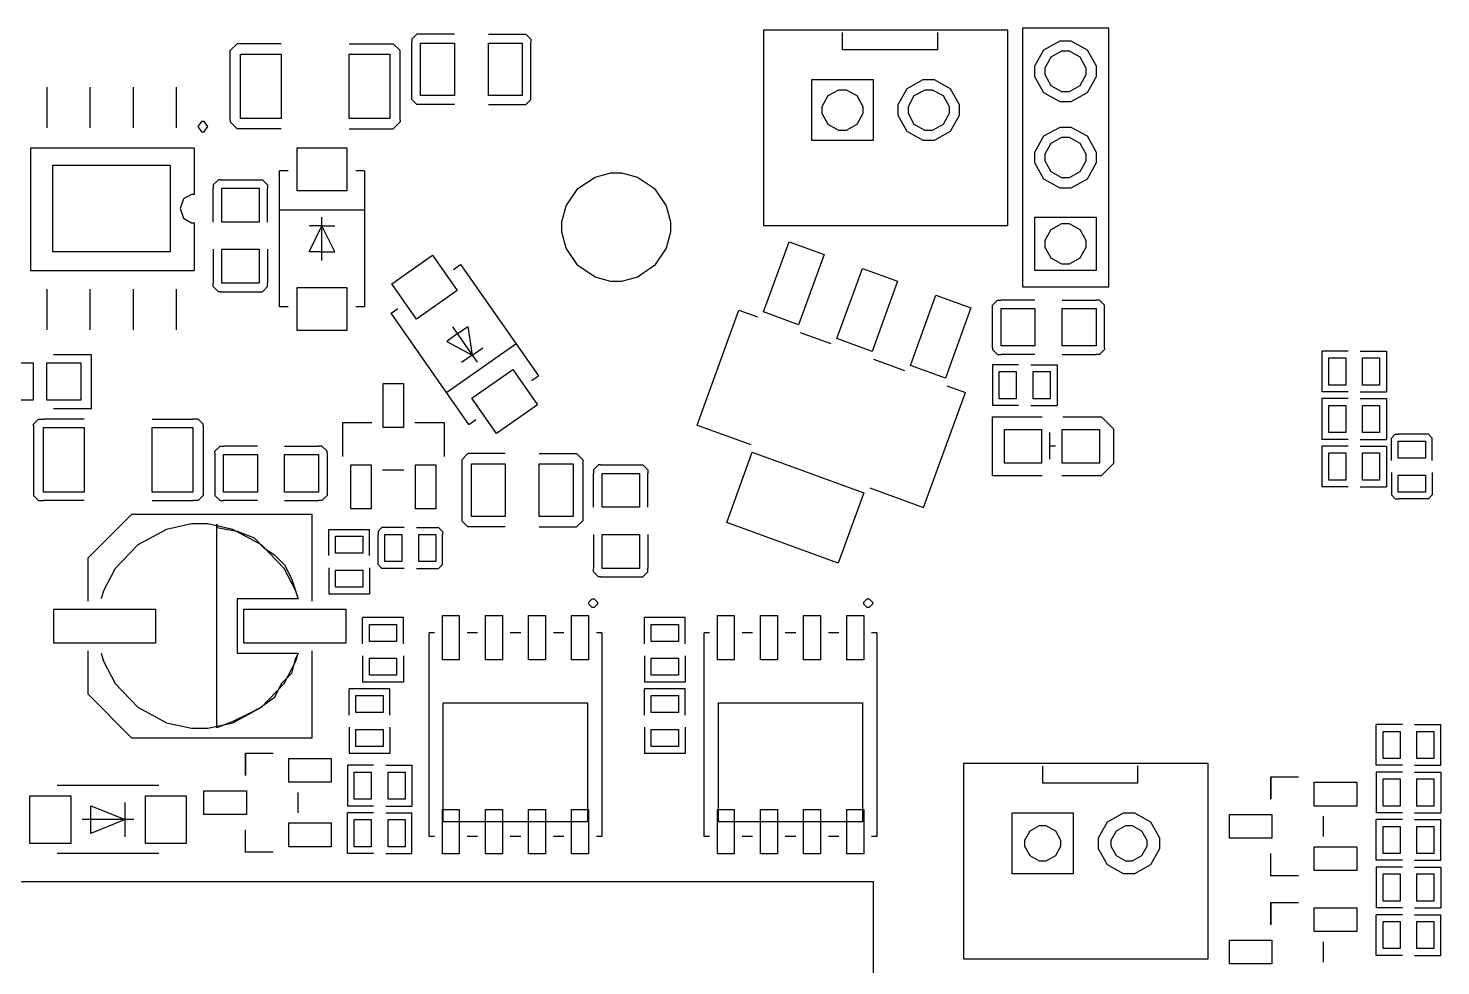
# Model space of a CAD drawing. Extents: x 0 to 132, y 0 to 98.
# Drawn here: x 27.3 to 68.9, y 21.62 to 49.24 of the extents above; entities that cross this region are included whole.
import ezdxf

# ---------------------------------------------------------------- set-up
doc = ezdxf.new("R2010")
doc.units = 0
doc.layers.get('0').update_dxf_attribs({"linetype": 'CONTINUOUS'})

msp = doc.modelspace()

# ---------------------------------------------------------------- linework, layer by layer
at = {"color": 0}
for p, q in [((56.1467, 49.1779), (48.9465, 49.1779)), ((48.9465, 49.1779), (48.9465, 43.4287)), ((51.277, 48.6061), (51.277, 49.1148)), ((54.0703, 49.1148), (54.0703, 48.6061)), ((56.1467, 43.4287), (56.1467, 49.1779)), ((59.1164, 49.2386), (56.5767, 49.2386)), ((56.5767, 49.2386), (56.5767, 43.524)), ((59.1164, 41.6183), (59.1164, 49.2386)), ((33.2466, 48.5786), (33.4464, 48.7786)), ((34.7459, 48.7786), (33.4464, 48.7786)), ((36.7467, 48.7786), (38.0464, 48.7786)), ((38.2461, 48.5786), (38.0464, 48.7786)), ((38.7449, 49.0679), (38.596, 48.919)), ((38.596, 48.919), (38.596, 48.8678)), ((38.596, 48.8678), (38.596, 48.828)), ((38.596, 47.2281), (38.596, 48.828)), ((38.796, 49.0679), (38.7449, 49.0679)), ((39.8459, 49.0679), (38.796, 49.0679)), ((38.8468, 48.8033), (39.8459, 48.8033)), ((38.8468, 47.2528), (38.8468, 48.8033)), ((39.8459, 48.8033), (39.8459, 47.2528)), ((40.8464, 49.0679), (41.8966, 49.0679)), ((40.8464, 48.8033), (41.8469, 48.8033)), ((40.8464, 47.2528), (40.8464, 48.8033)), ((41.8469, 48.8033), (41.8469, 47.2528)), ((41.8966, 49.0679), (41.946, 49.0679)), ((41.946, 49.0679), (42.0963, 48.919)), ((42.0963, 48.919), (42.0963, 48.8678)), ((42.0963, 48.8678), (42.0963, 48.828)), ((42.0963, 47.2281), (42.0963, 48.828)), ((57.2093, 48.6047), (57.6862, 48.8678)), ((57.6862, 48.8678), (57.846, 48.8678)), ((57.846, 48.8678), (58.0044, 48.8678)), ((58.0044, 48.8678), (58.481, 48.6047)), ((33.2466, 48.5292), (33.2466, 48.5786)), ((33.2466, 46.5282), (33.2466, 48.5292)), ((33.547, 48.478), (34.7459, 48.478)), ((33.547, 46.579), (33.547, 48.478)), ((34.7459, 48.478), (34.7459, 46.579)), ((36.7467, 48.478), (37.9469, 48.478)), ((36.7467, 46.579), (36.7467, 48.478)), ((37.9469, 48.478), (37.9469, 46.579)), ((38.2461, 48.5292), (38.2461, 48.5786)), ((38.2461, 46.5282), (38.2461, 48.5292)), ((54.0703, 48.6061), (51.277, 48.6061)), ((56.9461, 48.1281), (57.2093, 48.6047)), ((58.481, 48.6047), (58.7456, 48.1281)), ((56.9461, 47.9683), (56.9461, 48.1281)), ((56.9461, 47.8095), (56.9461, 47.9683)), ((58.7456, 48.1281), (58.7456, 47.9683)), ((58.7456, 47.9683), (58.7456, 47.8095)), ((27.8419, 47.4998), (27.8419, 46.3007)), ((29.111, 47.4998), (29.111, 46.3007)), ((30.3816, 47.4998), (30.3816, 46.3007)), ((31.6522, 47.4998), (31.6522, 46.3007)), ((50.377, 47.7284), (52.1765, 47.7284)), ((50.377, 45.9285), (50.377, 47.7284)), ((52.1765, 47.7284), (52.1765, 45.9285)), ((52.9167, 46.9882), (53.1798, 47.4652)), ((53.1798, 47.4652), (53.6568, 47.7284)), ((53.6568, 47.7284), (53.8166, 47.7284)), ((53.8166, 47.7284), (53.975, 47.7284)), ((53.975, 47.7284), (54.452, 47.4652)), ((54.452, 47.4652), (54.7165, 46.9882)), ((57.2093, 47.3329), (56.9461, 47.8095)), ((58.7456, 47.8095), (58.481, 47.3329)), ((38.596, 47.1883), (38.596, 47.2281)), ((38.596, 47.1385), (38.596, 47.1883)), ((38.7449, 46.9882), (38.596, 47.1385)), ((39.8459, 47.2528), (38.8468, 47.2528)), ((41.8469, 47.2528), (40.8464, 47.2528)), ((41.946, 46.9882), (42.0963, 47.1385)), ((42.0963, 47.2087), (42.0963, 47.2281)), ((42.0963, 47.1883), (42.0963, 47.2281)), ((42.0963, 47.1385), (42.0963, 47.1883)), ((57.6862, 47.0683), (57.2093, 47.3329)), ((57.846, 47.0683), (57.6862, 47.0683)), ((58.0044, 47.0683), (57.846, 47.0683)), ((58.481, 47.3329), (58.0044, 47.0683)), ((38.796, 46.9882), (38.7449, 46.9882)), ((39.8459, 46.9882), (38.796, 46.9882)), ((40.8464, 46.9882), (41.8966, 46.9882)), ((41.8966, 46.9882), (41.946, 46.9882)), ((52.9167, 46.8284), (52.9167, 46.9882)), ((52.9167, 46.67), (52.9167, 46.8284)), ((53.1798, 46.1931), (52.9167, 46.67)), ((54.7165, 46.67), (54.452, 46.1931)), ((54.7165, 46.9882), (54.7165, 46.8284)), ((54.7165, 46.8284), (54.7165, 46.67)), ((32.399, 46.4894), (32.2874, 46.3405)), ((32.2874, 46.3405), (32.399, 46.1892)), ((32.4376, 46.4894), (32.399, 46.4894)), ((32.399, 46.1892), (32.4363, 46.1892)), ((32.4749, 46.4894), (32.4376, 46.4894)), ((32.439, 46.1892), (32.4749, 46.1892)), ((32.5865, 46.3405), (32.4749, 46.4894)), ((32.4749, 46.1892), (32.5865, 46.3405)), ((33.2466, 46.5282), (33.2466, 46.4785)), ((33.2466, 46.4785), (33.4464, 46.2788)), ((34.7459, 46.2788), (33.4464, 46.2788)), ((34.7459, 46.579), (33.547, 46.579)), ((37.9469, 46.579), (36.7467, 46.579)), ((36.7467, 46.2788), (38.0464, 46.2788)), ((38.2461, 46.4785), (38.0464, 46.2788)), ((38.2461, 46.5282), (38.2461, 46.4785)), ((53.6568, 45.9285), (53.1798, 46.1931)), ((54.452, 46.1931), (53.975, 45.9285)), ((57.2093, 46.065), (57.6862, 46.3282)), ((57.6862, 46.3282), (57.846, 46.3282)), ((57.846, 46.3282), (58.0044, 46.3282)), ((58.0044, 46.3282), (58.481, 46.065)), ((52.1765, 45.9285), (50.377, 45.9285)), ((53.8166, 45.9285), (53.6568, 45.9285)), ((53.975, 45.9285), (53.8166, 45.9285)), ((56.9461, 45.5884), (57.2093, 46.065)), ((58.481, 46.065), (58.7456, 45.5884)), ((32.1855, 45.7069), (27.3596, 45.7069)), ((27.3596, 45.7069), (27.3596, 42.0991)), ((32.1855, 45.7069), (32.1855, 44.3452)), ((35.2116, 45.7207), (36.6818, 45.7207)), ((35.2116, 44.4514), (35.2116, 45.7207)), ((36.6818, 45.7207), (36.6818, 44.4514)), ((56.9461, 45.4283), (56.9461, 45.5884)), ((56.9461, 45.2699), (56.9461, 45.4283)), ((58.7456, 45.5884), (58.7456, 45.4283)), ((58.7456, 45.4283), (58.7456, 45.2699)), ((28.021, 45.2078), (31.4716, 45.2078)), ((28.021, 42.6491), (28.021, 45.2078)), ((31.4716, 45.2078), (31.4716, 42.6491)), ((34.947, 45.0356), (34.6963, 45.0356)), ((34.6963, 41.0365), (34.6963, 45.0356)), ((37.1962, 45.0356), (36.9464, 45.0356)), ((37.1962, 45.0356), (37.1962, 41.0365)), ((43.9896, 44.8564), (44.4571, 44.982)), ((44.4571, 44.982), (44.6126, 44.982)), ((44.6126, 44.982), (44.7682, 44.982)), ((44.7682, 44.982), (45.2356, 44.8564)), ((57.2093, 44.7933), (56.9461, 45.2699)), ((58.7456, 45.2699), (58.481, 44.7933)), ((32.8952, 44.7781), (32.7463, 44.6292)), ((32.7463, 44.6292), (32.7463, 44.5781)), ((32.7463, 44.5781), (32.7463, 44.5287)), ((32.7463, 43.5282), (32.7463, 44.5287)), ((32.9461, 44.7781), (32.8952, 44.7781)), ((32.9461, 44.7781), (34.1464, 44.7781)), ((32.9971, 44.5287), (34.0968, 44.5287)), ((32.9971, 43.5282), (32.9971, 44.5287)), ((34.0968, 44.5287), (34.0968, 43.5282)), ((34.1464, 44.7781), (34.196, 44.7781)), ((34.196, 44.7781), (34.3462, 44.6292)), ((34.3462, 44.6292), (34.3462, 44.5781)), ((34.3462, 44.5781), (34.3462, 44.5287)), ((34.3462, 43.5282), (34.3462, 44.5287)), ((43.138, 44.0048), (43.4813, 44.5135)), ((43.4813, 44.5135), (43.9896, 44.8564)), ((45.2356, 44.8564), (45.744, 44.5135)), ((45.744, 44.5135), (46.0858, 44.0048)), ((57.6862, 44.5287), (57.2093, 44.7933)), ((57.846, 44.5287), (57.6862, 44.5287)), ((58.0044, 44.5287), (57.846, 44.5287)), ((58.481, 44.7933), (58.0044, 44.5287)), ((31.8713, 44.2158), (31.7665, 43.9279)), ((32.1069, 44.3452), (31.8713, 44.2158)), ((32.1855, 44.3452), (32.1069, 44.3452)), ((36.6818, 44.4514), (35.2116, 44.4514)), ((31.7665, 43.9279), (31.8713, 43.6397)), ((34.7018, 43.8919), (37.1905, 43.8919)), ((43.0128, 43.5377), (43.138, 44.0048)), ((46.0858, 44.0048), (46.2125, 43.5377)), ((31.8713, 43.6397), (32.1069, 43.5088)), ((32.1069, 43.5088), (32.1855, 43.5088)), ((32.1855, 43.5088), (32.1855, 42.0991)), ((34.0968, 43.5282), (32.9971, 43.5282)), ((35.5656, 42.6558), (35.9463, 43.4164)), ((35.9463, 43.4164), (35.5656, 43.4164)), ((35.9463, 42.4007), (35.9463, 43.6714)), ((36.328, 42.6558), (35.9463, 43.4164)), ((35.9463, 43.4164), (36.328, 43.4164)), ((43.0128, 43.3821), (43.0128, 43.5377)), ((43.0128, 43.2276), (43.0128, 43.3821)), ((46.2125, 43.5377), (46.2125, 43.3821)), ((46.2125, 43.3821), (46.2125, 43.2276)), ((48.9465, 43.4287), (56.1467, 43.4287)), ((56.5767, 43.524), (56.5767, 41.6183)), ((56.9461, 43.6757), (58.7456, 43.6757)), ((56.9461, 42.1005), (56.9461, 43.6757)), ((58.7456, 43.6757), (58.7456, 42.1005)), ((43.138, 42.7605), (43.0128, 43.2276)), ((46.2125, 43.2276), (46.0858, 42.7605)), ((48.9521, 40.8809), (49.7046, 42.9493)), ((49.7046, 42.9493), (50.7379, 42.5732)), ((31.4716, 42.6491), (28.021, 42.6491)), ((32.7463, 42.7288), (32.7463, 41.7283)), ((32.9971, 42.7288), (34.0968, 42.7288)), ((32.9971, 41.7283), (32.9971, 42.7288)), ((34.0968, 42.7288), (34.0968, 41.7283)), ((34.3462, 42.7288), (34.3462, 41.7283)), ((35.9463, 42.6558), (35.5656, 42.6558)), ((35.9463, 42.6558), (36.328, 42.6558)), ((37.9995, 41.7117), (39.2038, 42.5552)), ((39.2038, 42.5552), (39.9327, 41.5149)), ((43.4813, 42.2522), (43.138, 42.7605)), ((46.0858, 42.7605), (45.744, 42.2522)), ((50.7379, 42.5732), (49.9854, 40.5045)), ((27.3596, 42.0991), (32.1855, 42.0991)), ((39.824, 42.1337), (40.0279, 42.2769)), ((40.0279, 42.2769), (42.321, 39.0013)), ((43.9896, 41.9089), (43.4813, 42.2522)), ((45.744, 42.2522), (45.2356, 41.9089)), ((51.1129, 40.0953), (51.8654, 42.1626)), ((51.8654, 42.1626), (52.8987, 41.7862)), ((58.7456, 42.1005), (56.9461, 42.1005)), ((32.7463, 41.6789), (32.7463, 41.7283)), ((32.7463, 41.6292), (32.7463, 41.6789)), ((32.8952, 41.4789), (32.7463, 41.6292)), ((34.0968, 41.7283), (32.9971, 41.7283)), ((34.196, 41.4789), (34.3462, 41.6292)), ((34.3462, 41.6789), (34.3462, 41.7283)), ((34.3462, 41.6292), (34.3462, 41.6789)), ((35.2116, 41.6059), (36.6818, 41.6059)), ((35.2116, 40.3366), (35.2116, 41.6059)), ((36.6818, 41.6059), (36.6818, 40.3366)), ((38.7283, 40.6714), (37.9995, 41.7117)), ((44.4571, 41.7823), (43.9896, 41.9089)), ((44.6126, 41.7823), (44.4571, 41.7823)), ((44.7682, 41.7823), (44.6126, 41.7823)), ((45.2356, 41.9089), (44.7682, 41.7823)), ((52.8987, 41.7862), (52.1462, 39.7192)), ((56.5767, 41.6183), (59.1164, 41.6183)), ((27.8419, 41.5562), (27.8419, 40.356)), ((29.111, 41.5562), (29.111, 40.356)), ((30.3816, 41.5562), (30.3816, 40.356)), ((31.6522, 41.5562), (31.6522, 40.356)), ((32.9461, 41.4789), (32.8952, 41.4789)), ((32.9461, 41.4789), (34.1464, 41.4789)), ((34.1464, 41.4789), (34.196, 41.4789)), ((39.9327, 41.5149), (38.7283, 40.6714)), ((53.2751, 39.3086), (54.0272, 41.3755)), ((54.0272, 41.3755), (55.0609, 40.9995)), ((55.6962, 41.0792), (55.8451, 41.2281)), ((55.8451, 41.2281), (55.8959, 41.2281)), ((55.8959, 41.2281), (55.947, 41.2281)), ((56.9461, 41.2281), (55.947, 41.2281)), ((57.7465, 41.2281), (58.7456, 41.2281)), ((58.7968, 41.2281), (58.7456, 41.2281)), ((58.8465, 41.2281), (58.7968, 41.2281)), ((58.9964, 41.0792), (58.8465, 41.2281)), ((34.947, 41.0365), (34.6963, 41.0365)), ((37.1962, 41.0365), (36.9464, 41.0365)), ((37.9801, 40.8421), (38.1854, 40.9857)), ((40.2731, 37.568), (37.9801, 40.8421)), ((46.9953, 37.5514), (48.2258, 40.9346)), ((48.2258, 40.9346), (48.7758, 40.7349)), ((49.9854, 40.5045), (48.9521, 40.8809)), ((55.0609, 40.9995), (54.3084, 38.9322)), ((55.6962, 41.0284), (55.6962, 41.0792)), ((55.6962, 39.8279), (55.6962, 41.0284)), ((55.9456, 40.9787), (56.9461, 40.9787)), ((55.9456, 39.8791), (55.9456, 40.9787)), ((56.9461, 40.9787), (56.9461, 39.8791)), ((57.7465, 40.9787), (58.7456, 40.9787)), ((57.7465, 39.8791), (57.7465, 40.9787)), ((58.7456, 40.9787), (58.7456, 39.8791)), ((58.9964, 41.0284), (58.9964, 41.0792)), ((58.9964, 39.8279), (58.9964, 41.0284)), ((39.7866, 40.4428), (40.5158, 39.4021)), ((39.9327, 40.2347), (40.2442, 40.4523)), ((40.2442, 40.4523), (40.3698, 39.6102)), ((36.6818, 40.3366), (35.2116, 40.3366)), ((39.9327, 40.2347), (39.6201, 40.0156)), ((39.6201, 40.0156), (40.3698, 39.6102)), ((50.0257, 40.2788), (50.9365, 39.9478)), ((52.1462, 39.7192), (51.1129, 40.0953)), ((28.0445, 39.6296), (29.1455, 39.6296)), ((29.1455, 39.6296), (29.1455, 38.0298)), ((41.6609, 39.9355), (39.6226, 38.5078)), ((40.3698, 39.6102), (40.0569, 39.3912)), ((40.3698, 39.6102), (40.6809, 39.8279)), ((55.6962, 39.8279), (55.6962, 39.7785)), ((55.6962, 39.7785), (55.8451, 39.6282)), ((55.8451, 39.6282), (55.8959, 39.6282)), ((55.8959, 39.6282), (55.947, 39.6282)), ((56.9461, 39.8791), (55.9456, 39.8791)), ((56.9461, 39.6282), (55.947, 39.6282)), ((58.7456, 39.8791), (57.7465, 39.8791)), ((57.7465, 39.6282), (58.7456, 39.6282)), ((58.7968, 39.6282), (58.7456, 39.6282)), ((58.8465, 39.6282), (58.7968, 39.6282)), ((58.9964, 39.7785), (58.8465, 39.6282)), ((58.9964, 39.8279), (58.9964, 39.7785)), ((65.3962, 39.7288), (65.3962, 38.5286)), ((66.1666, 39.7288), (65.3962, 39.7288)), ((65.5959, 39.5291), (66.0961, 39.5291)), ((65.5959, 38.7269), (65.5959, 39.5291)), ((66.0961, 39.5291), (66.0961, 38.7269)), ((66.5261, 39.7288), (67.2966, 39.7288)), ((66.5963, 39.5291), (67.0952, 39.5291)), ((66.5963, 38.7269), (66.5963, 39.5291)), ((67.0952, 39.5291), (67.0952, 38.7269)), ((67.2966, 39.7288), (67.2966, 38.5286)), ((26.4445, 39.3788), (27.445, 39.3788)), ((27.445, 39.3788), (27.445, 38.2792)), ((27.8446, 39.3788), (28.8451, 39.3788)), ((27.8446, 38.2792), (27.8446, 39.3788)), ((28.8451, 39.3788), (28.8451, 38.2792)), ((40.3599, 38.3413), (41.5643, 39.1844)), ((41.5643, 39.1844), (42.2935, 38.1455)), ((52.1878, 39.4917), (53.0987, 39.1612)), ((54.3084, 38.9322), (53.2751, 39.3086)), ((55.6962, 39.3277), (55.6962, 38.1275)), ((56.4653, 39.3277), (55.6962, 39.3277)), ((55.8959, 39.128), (56.3961, 39.128)), ((55.8959, 38.3275), (55.8959, 39.128)), ((56.3961, 39.128), (56.3961, 38.3275)), ((56.8262, 39.3277), (57.5952, 39.3277)), ((56.8964, 39.128), (57.3952, 39.128)), ((56.8964, 38.3275), (56.8964, 39.128)), ((57.3952, 39.128), (57.3952, 38.3275)), ((57.5952, 39.3277), (57.5952, 38.1275)), ((37.7458, 38.778), (38.3466, 38.778)), ((37.7458, 37.4784), (37.7458, 38.778)), ((38.3466, 38.778), (38.3466, 37.4784)), ((42.1171, 38.8578), (42.321, 39.0013)), ((54.3486, 38.7064), (54.8982, 38.505)), ((66.0961, 38.7269), (65.5959, 38.7269)), ((67.0952, 38.7269), (66.5963, 38.7269)), ((27.445, 38.2792), (26.4445, 38.2792)), ((28.8451, 38.2792), (27.8446, 38.2792)), ((41.0891, 37.3006), (40.3599, 38.3413)), ((53.6663, 35.1234), (54.8982, 38.505)), ((56.3961, 38.3275), (55.8959, 38.3275)), ((57.3952, 38.3275), (56.8964, 38.3275)), ((66.1666, 38.5286), (65.3962, 38.5286)), ((65.3962, 38.3286), (65.3962, 37.1285)), ((66.1666, 38.3286), (65.3962, 38.3286)), ((66.5261, 38.5286), (67.2966, 38.5286)), ((66.5261, 38.3286), (67.2966, 38.3286)), ((67.2966, 38.3286), (67.2966, 37.1285)), ((29.1455, 38.0298), (28.0445, 38.0298)), ((42.2935, 38.1455), (41.0891, 37.3006)), ((56.4653, 38.1275), (55.6962, 38.1275)), ((56.8262, 38.1275), (57.5952, 38.1275)), ((65.5959, 38.1289), (66.0961, 38.1289)), ((65.5959, 37.3295), (65.5959, 38.1289)), ((66.0961, 38.1289), (66.0961, 37.3295)), ((66.5963, 38.1289), (67.0952, 38.1289)), ((66.5963, 37.3295), (66.5963, 38.1289)), ((67.0952, 38.1289), (67.0952, 37.3295)), ((27.4464, 37.5789), (27.5952, 37.7278)), ((27.4464, 37.5281), (27.4464, 37.5789)), ((27.4464, 37.5281), (27.4464, 35.5286)), ((27.5952, 37.7278), (27.6462, 37.7278)), ((27.6462, 37.7278), (27.7468, 37.7278)), ((28.9471, 37.7278), (27.7468, 37.7278)), ((27.7468, 37.4784), (28.9471, 37.4784)), ((27.7468, 35.5783), (27.7468, 37.4784)), ((28.9471, 37.4784), (28.9471, 35.5783)), ((30.9466, 37.7278), (32.1469, 37.7278)), ((30.9466, 37.4784), (32.1469, 37.4784)), ((30.9466, 35.5783), (30.9466, 37.4784)), ((32.2461, 37.7278), (32.1469, 37.7278)), ((32.1469, 37.4784), (32.1469, 35.5783)), ((32.2957, 37.7278), (32.2461, 37.7278)), ((32.4459, 37.5789), (32.2957, 37.7278)), ((32.4459, 37.5281), (32.4459, 37.5789)), ((32.4459, 37.5281), (32.4459, 35.5286)), ((36.5471, 37.6287), (37.411, 37.6287)), ((36.5471, 37.6287), (36.5471, 36.6282)), ((38.3466, 37.4784), (37.7458, 37.4784)), ((38.6828, 37.6287), (39.5471, 37.6287)), ((39.5471, 37.6287), (39.5471, 36.6282)), ((40.2731, 37.568), (40.4784, 37.7112)), ((46.9953, 37.5514), (48.5771, 36.9757)), ((55.681, 37.7927), (57.1542, 37.7927)), ((55.681, 37.7927), (55.681, 36.0645)), ((57.7631, 37.7927), (58.9068, 37.7927)), ((58.9068, 37.7927), (59.2624, 37.4371)), ((56.049, 37.4234), (57.1419, 37.4234)), ((56.049, 36.4324), (56.049, 37.4234)), ((57.1419, 37.4234), (57.1419, 36.4324)), ((57.3705, 37.3352), (57.3705, 36.5471)), ((57.7508, 37.4234), (58.8437, 37.4234)), ((57.7508, 36.4324), (57.7508, 37.4234)), ((58.8437, 37.4234), (58.8437, 36.4324)), ((59.2624, 37.4371), (59.2624, 36.4201)), ((66.1666, 37.1285), (65.3962, 37.1285)), ((66.0961, 37.3295), (65.5959, 37.3295)), ((66.5261, 37.1285), (67.2966, 37.1285)), ((67.0952, 37.3295), (66.5963, 37.3295)), ((67.4469, 37.1669), (67.5584, 37.2787)), ((67.4469, 37.1285), (67.4469, 37.1669)), ((67.4469, 36.5083), (67.4469, 37.1285)), ((67.5584, 37.2787), (67.5968, 37.2787)), ((67.5968, 37.2787), (67.6465, 37.2787)), ((68.4459, 37.2787), (67.6465, 37.2787)), ((67.6465, 37.0787), (68.4459, 37.0787)), ((67.6465, 36.5788), (67.6465, 37.0787)), ((68.4967, 37.2787), (68.4459, 37.2787)), ((68.4459, 37.0787), (68.4459, 36.5788)), ((68.5341, 37.2787), (68.4967, 37.2787)), ((68.647, 37.1669), (68.5341, 37.2787)), ((68.647, 37.1285), (68.647, 37.1669)), ((68.647, 36.5083), (68.647, 37.1285)), ((32.7959, 36.7799), (32.9461, 36.9288)), ((32.7959, 36.7288), (32.7959, 36.7799)), ((32.7959, 36.7288), (32.7959, 35.5286)), ((32.9461, 36.9288), (32.9971, 36.9288)), ((32.9971, 36.9288), (33.0467, 36.9288)), ((34.0458, 36.9288), (33.0467, 36.9288)), ((33.0467, 36.678), (34.0458, 36.678)), ((33.0467, 35.5783), (33.0467, 36.678)), ((34.0458, 36.678), (34.0458, 35.5783)), ((34.8464, 36.9288), (35.8468, 36.9288)), ((34.8464, 36.678), (35.8468, 36.678)), ((34.8464, 35.5783), (34.8464, 36.678)), ((35.8965, 36.9288), (35.8468, 36.9288)), ((35.8468, 36.678), (35.8468, 35.5783)), ((35.9463, 36.9288), (35.8965, 36.9288)), ((36.0962, 36.7799), (35.9463, 36.9288)), ((36.0962, 36.7288), (36.0962, 36.7799)), ((36.0962, 36.7288), (36.0962, 35.5286)), ((40.247, 36.7083), (40.0664, 36.5291)), ((40.2967, 36.7083), (40.247, 36.7083)), ((41.3466, 36.7083), (40.2967, 36.7083)), ((42.3471, 36.7083), (43.3959, 36.7083)), ((43.3959, 36.7083), (43.4467, 36.7083)), ((43.4467, 36.7083), (43.6259, 36.5291)), ((47.8663, 34.6811), (48.6184, 36.7482)), ((48.6184, 36.7482), (51.9067, 35.5519)), ((57.3705, 36.9369), (57.5455, 36.9369)), ((65.3962, 36.9302), (65.3962, 35.7297)), ((66.1666, 36.9302), (65.3962, 36.9302)), ((65.5959, 36.7302), (66.0961, 36.7302)), ((65.5959, 35.9297), (65.5959, 36.7302)), ((66.0961, 36.7302), (66.0961, 35.9297)), ((66.5261, 36.9302), (67.2966, 36.9302)), ((66.5963, 36.7302), (67.0952, 36.7302)), ((66.5963, 35.9297), (66.5963, 36.7302)), ((67.0952, 36.7302), (67.0952, 35.9297)), ((67.2966, 36.9302), (67.2966, 35.7297)), ((36.7965, 36.3788), (37.3959, 36.3788)), ((36.7965, 35.078), (36.7965, 36.3788)), ((37.3959, 36.3788), (37.3959, 35.078)), ((37.7321, 36.2285), (38.3603, 36.2285)), ((38.6965, 36.3788), (39.2963, 36.3788)), ((38.6965, 35.078), (38.6965, 36.3788)), ((39.2963, 36.3788), (39.2963, 35.078)), ((40.0664, 36.5291), (40.0664, 34.7279)), ((40.3461, 36.4035), (41.3466, 36.4035)), ((40.3461, 34.8534), (40.3461, 36.4035)), ((41.3466, 36.4035), (41.3466, 34.8534)), ((42.3471, 36.4035), (43.3462, 36.4035)), ((42.3471, 34.8534), (42.3471, 36.4035)), ((43.3462, 36.4035), (43.3462, 34.8534)), ((43.6259, 36.5291), (43.6259, 34.7279)), ((44.0958, 36.3788), (43.9469, 36.2299)), ((43.9469, 36.2299), (43.9469, 36.1791)), ((44.147, 36.3788), (44.0958, 36.3788)), ((44.147, 36.3788), (45.3457, 36.3788)), ((45.3457, 36.3788), (45.3954, 36.3788)), ((45.3954, 36.3788), (45.5468, 36.2299)), ((45.5468, 36.2299), (45.5468, 36.1791)), ((57.1419, 36.4324), (56.049, 36.4324)), ((58.8437, 36.4324), (57.7508, 36.4324)), ((59.2624, 36.4201), (58.9068, 36.0645)), ((68.4459, 36.5788), (67.6465, 36.5788)), ((43.9469, 36.1791), (43.9469, 36.128)), ((43.9469, 35.1289), (43.9469, 36.128)), ((44.1964, 36.128), (45.296, 36.128)), ((44.1964, 35.1289), (44.1964, 36.128)), ((45.296, 36.128), (45.296, 35.1289)), ((45.5468, 36.1791), (45.5468, 36.128)), ((45.5468, 35.1289), (45.5468, 36.128)), ((55.681, 36.0645), (57.1542, 36.0645)), ((57.7384, 36.0645), (58.9068, 36.0645)), ((66.0961, 35.9297), (65.5959, 35.9297)), ((67.0952, 35.9297), (66.5963, 35.9297)), ((67.4469, 36.1488), (67.4469, 35.5286)), ((67.6465, 36.0786), (68.4459, 36.0786)), ((67.6465, 35.5783), (67.6465, 36.0786)), ((68.4459, 36.0786), (68.4459, 35.5783)), ((68.647, 36.1488), (68.647, 35.5286)), ((27.4464, 35.5286), (27.4464, 35.4789)), ((27.4464, 35.4789), (27.5952, 35.3289)), ((28.9471, 35.5783), (27.7468, 35.5783)), ((32.1469, 35.5783), (30.9466, 35.5783)), ((32.4459, 35.4789), (32.2957, 35.3289)), ((32.4459, 35.5286), (32.4459, 35.4789)), ((32.7959, 35.5286), (32.7959, 35.4789)), ((32.7959, 35.4789), (32.9461, 35.3289)), ((34.0458, 35.5783), (33.0467, 35.5783)), ((35.8468, 35.5783), (34.8464, 35.5783)), ((36.0962, 35.4789), (35.9463, 35.3289)), ((36.0962, 35.5286), (36.0962, 35.4789)), ((51.9067, 35.5519), (51.1542, 33.485)), ((52.0845, 35.6993), (53.6663, 35.1234)), ((66.1666, 35.7297), (65.3962, 35.7297)), ((66.5261, 35.7297), (67.2966, 35.7297)), ((67.4469, 35.5286), (67.4469, 35.4912)), ((67.4469, 35.4912), (67.5584, 35.3783)), ((67.5584, 35.3783), (67.5954, 35.3783)), ((67.5954, 35.3783), (67.6465, 35.3783)), ((68.4459, 35.5783), (67.6465, 35.5783)), ((68.4459, 35.3783), (67.6465, 35.3783)), ((68.4967, 35.3783), (68.4459, 35.3783)), ((68.5341, 35.3783), (68.4967, 35.3783)), ((68.647, 35.4912), (68.5341, 35.3783)), ((68.647, 35.5286), (68.647, 35.4912)), ((27.5952, 35.3289), (27.6462, 35.3289)), ((27.6462, 35.3289), (27.7468, 35.3289)), ((28.9471, 35.3289), (27.7468, 35.3289)), ((30.9466, 35.3289), (32.1469, 35.3289)), ((32.2461, 35.3289), (32.1469, 35.3289)), ((32.2957, 35.3289), (32.2461, 35.3289)), ((32.9461, 35.3289), (32.9971, 35.3289)), ((32.9971, 35.3289), (33.0467, 35.3289)), ((34.0458, 35.3289), (33.0467, 35.3289)), ((34.8464, 35.3289), (35.8468, 35.3289)), ((35.8965, 35.3289), (35.8468, 35.3289)), ((35.9463, 35.3289), (35.8965, 35.3289)), ((37.3959, 35.078), (36.7965, 35.078)), ((39.2963, 35.078), (38.6965, 35.078)), ((45.296, 35.1289), (44.1964, 35.1289)), ((29.0491, 33.6269), (30.3499, 34.9278)), ((30.3499, 34.9278), (35.6485, 34.9278)), ((32.1028, 34.637), (31.3724, 34.4758)), ((32.3467, 34.637), (32.1028, 34.637)), ((32.5892, 34.637), (32.3467, 34.637)), ((33.3196, 34.4758), (32.5892, 34.637)), ((32.8469, 28.6287), (32.8469, 34.6287)), ((32.8469, 34.6287), (32.8469, 34.5281)), ((35.6485, 34.9278), (35.6485, 32.3605)), ((40.247, 34.5488), (40.0664, 34.7279)), ((40.2967, 34.5488), (40.247, 34.5488)), ((41.3466, 34.5488), (40.2967, 34.5488)), ((41.3466, 34.8534), (40.3461, 34.8534)), ((43.3462, 34.8534), (42.3471, 34.8534)), ((42.3471, 34.5488), (43.3959, 34.5488)), ((43.3959, 34.5488), (43.4467, 34.5488)), ((43.4467, 34.5488), (43.6259, 34.7279)), ((51.1542, 33.485), (47.8663, 34.6811)), ((31.3724, 34.4758), (30.5235, 34.0224)), ((32.8469, 34.5281), (33.4464, 34.4289)), ((34.1685, 34.0224), (33.3196, 34.4758)), ((33.4464, 34.4289), (33.9466, 34.2291)), ((33.9466, 34.2291), (34.247, 33.9287)), ((36.1474, 34.4785), (37.3475, 34.4785)), ((36.1474, 33.7082), (36.1474, 34.4785)), ((36.347, 34.2773), (37.1479, 34.2773)), ((36.347, 33.7785), (36.347, 34.2773)), ((37.1479, 34.2773), (37.1479, 33.7785)), ((37.3475, 33.7082), (37.3475, 34.4785)), ((37.7088, 34.5281), (37.5969, 34.4165)), ((37.5969, 34.4165), (37.5969, 34.3793)), ((37.5969, 34.3793), (37.5969, 34.3283)), ((37.5969, 33.5291), (37.5969, 34.3283)), ((37.7458, 34.5281), (37.7088, 34.5281)), ((38.366, 34.5281), (37.7458, 34.5281)), ((37.797, 34.3283), (38.2958, 34.3283)), ((37.797, 33.5277), (37.797, 34.3283)), ((38.2958, 34.3283), (38.2958, 33.5277)), ((38.7269, 34.5281), (39.3457, 34.5281)), ((38.796, 34.3283), (39.2963, 34.3283)), ((38.796, 33.5277), (38.796, 34.3283)), ((39.2963, 34.3283), (39.2963, 33.5277)), ((39.3457, 34.5281), (39.3831, 34.5281)), ((39.3831, 34.5281), (39.4959, 34.4165)), ((39.4959, 34.4165), (39.4959, 34.3779)), ((39.4959, 34.3779), (39.4959, 34.3283)), ((39.4959, 33.5291), (39.4959, 34.3283)), ((43.9469, 34.3283), (43.9469, 33.3292)), ((44.1964, 34.3283), (45.296, 34.3283)), ((44.1964, 33.3292), (44.1964, 34.3283)), ((45.296, 34.3283), (45.296, 33.3292)), ((45.5468, 34.3283), (45.5468, 33.3292)), ((30.5235, 34.0224), (29.8607, 33.3237)), ((34.8313, 33.3237), (34.1685, 34.0224)), ((34.247, 33.9287), (34.546, 33.7289)), ((34.546, 33.7289), (34.8464, 33.4284)), ((37.1479, 33.7785), (36.347, 33.7785)), ((29.0491, 33.6269), (29.0491, 32.3605)), ((29.8607, 33.3237), (29.5107, 32.6636)), ((35.1813, 32.6636), (34.8313, 33.3237)), ((34.8464, 33.4284), (35.0463, 33.0288)), ((36.1474, 33.3485), (36.1474, 32.5782)), ((37.3475, 33.3485), (37.3475, 32.5782)), ((37.5969, 33.478), (37.5969, 33.5291)), ((37.5969, 33.4409), (37.5969, 33.478)), ((37.7088, 33.3292), (37.5969, 33.4409)), ((37.7458, 33.3292), (37.7088, 33.3292)), ((38.366, 33.3292), (37.7458, 33.3292)), ((38.2958, 33.5277), (37.797, 33.5277)), ((38.7269, 33.3292), (39.3457, 33.3292)), ((39.2963, 33.5277), (38.796, 33.5277)), ((39.3457, 33.3292), (39.3831, 33.3292)), ((39.3831, 33.3292), (39.4959, 33.4409)), ((39.4959, 33.478), (39.4959, 33.5291)), ((39.4959, 33.4409), (39.4959, 33.478)), ((43.9469, 33.2782), (43.9469, 33.3292)), ((45.296, 33.3292), (44.1964, 33.3292)), ((45.5468, 33.2782), (45.5468, 33.3292)), ((35.0463, 33.0288), (35.2461, 32.428)), ((36.347, 33.2782), (37.1479, 33.2782)), ((36.347, 32.778), (36.347, 33.2782)), ((37.1479, 33.2782), (37.1479, 32.778)), ((43.9469, 33.2286), (43.9469, 33.2782)), ((44.0958, 33.0784), (43.9469, 33.2286)), ((44.147, 33.0784), (44.0958, 33.0784)), ((44.147, 33.0784), (45.3457, 33.0784)), ((45.3457, 33.0784), (45.3954, 33.0784)), ((45.3954, 33.0784), (45.5468, 33.2286)), ((45.5468, 33.2286), (45.5468, 33.2782)), ((29.5107, 32.6636), (29.4459, 32.428)), ((35.2461, 32.428), (35.1813, 32.6636)), ((36.1474, 32.5782), (37.3475, 32.5782)), ((37.1479, 32.778), (36.347, 32.778)), ((28.0458, 32.129), (31.0458, 32.129)), ((28.0458, 31.1285), (28.0458, 32.129)), ((31.0458, 32.129), (31.0458, 31.1285)), ((35.2461, 32.428), (33.4464, 32.428)), ((33.4464, 32.428), (33.4464, 30.8281)), ((33.6462, 32.129), (36.6462, 32.129)), ((33.6462, 31.1285), (33.6462, 32.129)), ((36.6462, 32.129), (36.6462, 31.1285)), ((43.8051, 32.3343), (43.9, 32.4294)), ((43.8051, 32.3026), (43.8051, 32.3343)), ((43.8051, 32.2709), (43.8051, 32.3026)), ((43.9, 32.1758), (43.8051, 32.2709)), ((43.9, 32.4294), (43.9318, 32.4294)), ((43.9318, 32.1758), (43.9, 32.1758)), ((43.9318, 32.4294), (43.9635, 32.4294)), ((43.9635, 32.1758), (43.9318, 32.1758)), ((43.9635, 32.4294), (44.0602, 32.3343)), ((44.0602, 32.2709), (43.9635, 32.1758)), ((44.0602, 32.3343), (44.0602, 32.3026)), ((44.0602, 32.3026), (44.0602, 32.2709)), ((51.9053, 32.3343), (52.0001, 32.4294)), ((51.9053, 32.3026), (51.9053, 32.3343)), ((51.9053, 32.2709), (51.9053, 32.3026)), ((52.0001, 32.1744), (51.9053, 32.2709)), ((52.0001, 32.4294), (52.0319, 32.4294)), ((52.0319, 32.1744), (52.0001, 32.1744)), ((52.0319, 32.4294), (52.0637, 32.4294)), ((52.0637, 32.1744), (52.0319, 32.1744)), ((52.0637, 32.4294), (52.16, 32.3343)), ((52.16, 32.2709), (52.0637, 32.1744)), ((52.16, 32.3343), (52.16, 32.3026)), ((52.16, 32.3026), (52.16, 32.2709)), ((38.3452, 31.8795), (37.145, 31.8795)), ((37.145, 31.1092), (37.145, 31.8795)), ((37.3461, 31.6797), (38.1455, 31.6797)), ((37.3461, 31.1795), (37.3461, 31.6797)), ((38.1455, 31.6797), (38.1455, 31.1795)), ((38.3452, 31.1092), (38.3452, 31.8795)), ((39.4917, 31.936), (39.9905, 31.936)), ((39.4917, 30.6366), (39.4917, 31.936)), ((39.9905, 31.936), (39.9905, 30.6366)), ((40.761, 31.936), (41.2612, 31.936)), ((40.761, 30.6366), (40.761, 31.936)), ((41.2612, 31.936), (41.2612, 30.6366)), ((42.0317, 31.936), (42.5319, 31.936)), ((42.0317, 30.6366), (42.0317, 31.936)), ((42.5319, 31.936), (42.5319, 30.6366)), ((43.3006, 31.936), (43.8009, 31.936)), ((43.3006, 30.6366), (43.3006, 31.936)), ((43.8009, 31.936), (43.8009, 30.6366)), ((46.6467, 31.8795), (45.4462, 31.8795)), ((45.4462, 31.1092), (45.4462, 31.8795)), ((45.6463, 31.6797), (46.4467, 31.6797)), ((45.6463, 31.1795), (45.6463, 31.6797)), ((46.4467, 31.6797), (46.4467, 31.1795)), ((46.6467, 31.1092), (46.6467, 31.8795)), ((47.5918, 31.936), (48.0907, 31.936)), ((47.5918, 30.6366), (47.5918, 31.936)), ((48.0907, 31.936), (48.0907, 30.6366)), ((48.8611, 31.936), (49.3614, 31.936)), ((48.8611, 30.6366), (48.8611, 31.936)), ((49.3614, 31.936), (49.3614, 30.6366)), ((50.1315, 31.936), (50.6317, 31.936)), ((50.1315, 30.6366), (50.1315, 31.936)), ((50.6317, 31.936), (50.6317, 30.6366)), ((51.4008, 31.936), (51.901, 31.936)), ((51.4008, 30.6366), (51.4008, 31.936)), ((51.901, 31.936), (51.901, 30.6366)), ((39.2603, 31.4289), (39.1061, 31.4289)), ((39.1061, 25.4289), (39.1061, 31.4289)), ((40.5296, 31.4289), (40.2223, 31.4289)), ((41.7999, 31.4289), (41.4927, 31.4289)), ((43.0706, 31.4289), (42.762, 31.4289)), ((44.1868, 31.4289), (44.0323, 31.4289)), ((44.1868, 31.4289), (44.1868, 25.4289)), ((47.3604, 31.4289), (47.2063, 31.4289)), ((47.2063, 25.4289), (47.2063, 31.4289)), ((48.6297, 31.4289), (48.3224, 31.4289)), ((49.9001, 31.4289), (49.5928, 31.4289)), ((51.1708, 31.4289), (50.8621, 31.4289)), ((52.287, 31.4289), (52.1324, 31.4289)), ((52.287, 31.4289), (52.287, 25.4289)), ((31.0458, 31.1285), (28.0458, 31.1285)), ((29.0491, 30.897), (29.0491, 29.6292)), ((29.4459, 30.8281), (29.5107, 30.5938)), ((33.4464, 30.8281), (35.2461, 30.8281)), ((36.6462, 31.1285), (33.6462, 31.1285)), ((35.2461, 30.8281), (35.1469, 30.6283)), ((35.1813, 30.5938), (35.2461, 30.8281)), ((35.6485, 30.897), (35.6485, 28.3297)), ((38.1455, 31.1795), (37.3461, 31.1795)), ((46.4467, 31.1795), (45.6463, 31.1795)), ((29.5107, 30.5938), (29.8607, 29.9338)), ((34.8313, 29.9338), (35.1813, 30.5938)), ((35.1469, 30.6283), (35.0463, 30.2286)), ((37.145, 30.7496), (37.145, 29.9792)), ((37.3461, 30.6792), (38.1455, 30.6792)), ((37.3461, 30.179), (37.3461, 30.6792)), ((38.1455, 30.6792), (38.1455, 30.179)), ((38.3452, 30.7496), (38.3452, 29.9792)), ((39.9905, 30.6366), (39.4917, 30.6366)), ((41.2612, 30.6366), (40.761, 30.6366)), ((42.5319, 30.6366), (42.0317, 30.6366)), ((43.8009, 30.6366), (43.3006, 30.6366)), ((45.4462, 30.7496), (45.4462, 29.9792)), ((45.6463, 30.6792), (46.4467, 30.6792)), ((45.6463, 30.179), (45.6463, 30.6792)), ((46.4467, 30.6792), (46.4467, 30.179)), ((46.6467, 30.7496), (46.6467, 29.9792)), ((48.0907, 30.6366), (47.5918, 30.6366)), ((49.3614, 30.6366), (48.8611, 30.6366)), ((50.6317, 30.6366), (50.1315, 30.6366)), ((51.901, 30.6366), (51.4008, 30.6366)), ((35.0463, 30.2286), (34.7459, 29.9282)), ((38.3452, 29.9792), (37.145, 29.9792)), ((38.1455, 30.179), (37.3461, 30.179)), ((46.6467, 29.9792), (45.4462, 29.9792)), ((46.4467, 30.179), (45.6463, 30.179)), ((29.0491, 29.6292), (30.3499, 28.3297)), ((29.8607, 29.9338), (30.5235, 29.2365)), ((34.1685, 29.2365), (34.8313, 29.9338)), ((34.7459, 29.9282), (34.546, 29.5286)), ((37.9469, 29.7794), (36.7467, 29.7794)), ((36.7467, 29.0091), (36.7467, 29.7794)), ((36.9464, 29.5796), (37.7472, 29.5796)), ((36.9464, 29.0794), (36.9464, 29.5796)), ((37.7472, 29.5796), (37.7472, 29.0794)), ((37.9469, 29.0091), (37.9469, 29.7794)), ((46.6467, 29.7794), (45.4462, 29.7794)), ((45.4462, 29.0091), (45.4462, 29.7794)), ((45.6463, 29.5796), (46.4467, 29.5796)), ((45.6463, 29.0794), (45.6463, 29.5796)), ((46.4467, 29.5796), (46.4467, 29.0794)), ((46.6467, 29.0091), (46.6467, 29.7794)), ((30.5235, 29.2365), (31.3724, 28.7831)), ((33.3196, 28.7831), (34.1685, 29.2365)), ((34.1464, 29.2282), (33.7468, 29.0284)), ((34.546, 29.5286), (34.1464, 29.2282)), ((39.5206, 29.366), (43.7705, 29.366)), ((39.5206, 25.8658), (39.5206, 29.366)), ((43.7705, 29.366), (43.7705, 25.8658)), ((47.6208, 29.366), (51.8707, 29.366)), ((47.6208, 25.8658), (47.6208, 29.366)), ((51.8707, 29.366), (51.8707, 25.8658)), ((31.3724, 28.7831), (32.1028, 28.6205)), ((32.5892, 28.6205), (33.3196, 28.7831)), ((33.3458, 28.8286), (32.8469, 28.6287)), ((33.7468, 29.0284), (33.3458, 28.8286)), ((37.7472, 29.0794), (36.9464, 29.0794)), ((46.4467, 29.0794), (45.6463, 29.0794)), ((66.996, 27.5277), (66.996, 28.728)), ((67.7665, 28.728), (66.996, 28.728)), ((68.126, 28.728), (68.8964, 28.728)), ((68.8964, 27.5277), (68.8964, 28.728)), ((35.6485, 28.3297), (30.3499, 28.3297)), ((32.1028, 28.6205), (32.3467, 28.6205)), ((32.3467, 28.6205), (32.5892, 28.6205)), ((36.7467, 28.6494), (36.7467, 27.8791)), ((36.9464, 28.5791), (37.7472, 28.5791)), ((36.9464, 28.0789), (36.9464, 28.5791)), ((37.7472, 28.5791), (37.7472, 28.0789)), ((37.9469, 28.6494), (37.9469, 27.8791)), ((45.4462, 28.6494), (45.4462, 27.8791)), ((45.6463, 28.5791), (46.4467, 28.5791)), ((45.6463, 28.0789), (45.6463, 28.5791)), ((46.4467, 28.5791), (46.4467, 28.0789)), ((46.6467, 28.6494), (46.6467, 27.8791)), ((67.1961, 28.5282), (67.6963, 28.5282)), ((67.1961, 27.7275), (67.1961, 28.5282)), ((67.6963, 28.5282), (67.6963, 27.7275)), ((68.1965, 28.5282), (68.6964, 28.5282)), ((68.1965, 27.7275), (68.1965, 28.5282)), ((68.6964, 28.5282), (68.6964, 27.7275)), ((33.6972, 27.2287), (33.6972, 27.8887)), ((33.6972, 27.8887), (33.6972, 27.2287)), ((33.6972, 27.2287), (33.6972, 27.8887)), ((33.6972, 27.8887), (34.5116, 27.8887)), ((37.9469, 27.8791), (36.7467, 27.8791)), ((37.7472, 28.0789), (36.9464, 28.0789)), ((46.6467, 27.8791), (45.4462, 27.8791)), ((46.4467, 28.0789), (45.6463, 28.0789)), ((34.9705, 27.7289), (36.2218, 27.7289)), ((34.9705, 27.0288), (34.9705, 27.7289)), ((36.2218, 27.7289), (36.2218, 27.0288)), ((36.697, 27.5291), (36.697, 26.3288)), ((37.4661, 27.5291), (36.697, 27.5291)), ((37.8273, 27.5291), (38.596, 27.5291)), ((38.596, 27.5291), (38.596, 26.3288)), ((62.0448, 27.5773), (54.8446, 27.5773)), ((54.8446, 27.5773), (54.8446, 21.8281)), ((57.1747, 27.0054), (57.1747, 27.5139)), ((59.9694, 27.5139), (59.9694, 27.0054)), ((62.0448, 21.8281), (62.0448, 27.5773)), ((67.7665, 27.5277), (66.996, 27.5277)), ((67.6963, 27.7275), (67.1961, 27.7275)), ((68.126, 27.5277), (68.8964, 27.5277)), ((68.6964, 27.7275), (68.1965, 27.7275)), ((36.897, 27.3293), (37.3973, 27.3293)), ((36.897, 26.5272), (36.897, 27.3293)), ((37.3973, 27.3293), (37.3973, 26.5272)), ((37.8961, 27.3293), (38.3963, 27.3293)), ((37.8961, 26.5272), (37.8961, 27.3293)), ((38.3963, 27.3293), (38.3963, 26.5272)), ((63.8969, 26.5286), (63.8969, 27.1887)), ((63.8969, 27.1887), (63.8969, 26.5286)), ((63.8969, 26.5286), (63.8969, 27.1887)), ((63.8969, 27.1887), (64.7114, 27.1887)), ((66.996, 27.3279), (66.996, 26.129)), ((67.7665, 27.3279), (66.996, 27.3279)), ((67.1961, 27.128), (67.6963, 27.128)), ((67.1961, 26.3288), (67.1961, 27.128)), ((67.6963, 27.128), (67.6963, 26.3288)), ((68.126, 27.3279), (68.8964, 27.3279)), ((68.1965, 27.128), (68.6964, 27.128)), ((68.1965, 26.3288), (68.1965, 27.128)), ((68.6964, 27.128), (68.6964, 26.3288)), ((68.8964, 27.3279), (68.8964, 26.129)), ((27.3472, 26.6292), (28.5461, 26.6292)), ((27.3472, 25.2291), (27.3472, 26.6292)), ((31.1464, 26.9282), (28.1464, 26.9282)), ((28.5461, 26.6292), (28.5461, 25.2291)), ((30.7468, 26.6292), (31.9471, 26.6292)), ((30.7468, 25.2291), (30.7468, 26.6292)), ((31.9471, 26.6292), (31.9471, 25.2291)), ((32.4721, 26.7781), (33.722, 26.7781)), ((32.4721, 26.078), (32.4721, 26.7781)), ((33.722, 26.7781), (33.722, 26.078)), ((36.2218, 27.0288), (34.9705, 27.0288)), ((35.2461, 26.129), (35.2461, 26.7284)), ((59.9694, 27.0054), (57.1747, 27.0054)), ((65.1715, 27.0288), (66.4214, 27.0288)), ((65.1715, 26.3288), (65.1715, 27.0288)), ((66.4214, 27.0288), (66.4214, 26.3288)), ((29.1386, 25.5227), (29.1386, 26.3357)), ((29.1386, 26.3357), (30.1542, 25.9292)), ((30.1542, 25.4207), (30.1542, 26.4363)), ((37.4661, 26.3288), (36.697, 26.3288)), ((37.3973, 26.5272), (36.897, 26.5272)), ((37.8273, 26.3288), (38.596, 26.3288)), ((38.3963, 26.5272), (37.8961, 26.5272)), ((39.4917, 26.2213), (39.9905, 26.2213)), ((39.4917, 24.9204), (39.4917, 26.2213)), ((39.9905, 26.2213), (39.9905, 24.9204)), ((40.761, 26.2213), (41.2612, 26.2213)), ((40.761, 24.9204), (40.761, 26.2213)), ((41.2612, 26.2213), (41.2612, 24.9204)), ((42.0317, 26.2213), (42.5319, 26.2213)), ((42.0317, 24.9204), (42.0317, 26.2213)), ((42.5319, 26.2213), (42.5319, 24.9204)), ((43.3006, 26.2213), (43.8009, 26.2213)), ((43.3006, 24.9204), (43.3006, 26.2213)), ((43.8009, 26.2213), (43.8009, 24.9204)), ((47.5918, 26.2213), (48.0907, 26.2213)), ((47.5918, 24.9204), (47.5918, 26.2213)), ((48.0907, 26.2213), (48.0907, 24.9204)), ((48.8611, 26.2213), (49.3614, 26.2213)), ((48.8611, 24.9204), (48.8611, 26.2213)), ((49.3614, 26.2213), (49.3614, 24.9204)), ((50.1315, 26.2213), (50.6317, 26.2213)), ((50.1315, 24.9204), (50.1315, 26.2213)), ((50.6317, 26.2213), (50.6317, 24.9204)), ((51.4008, 26.2213), (51.901, 26.2213)), ((51.4008, 24.9204), (51.4008, 26.2213)), ((51.901, 26.2213), (51.901, 24.9204)), ((66.4214, 26.3288), (65.1715, 26.3288)), ((67.6963, 26.3288), (67.1961, 26.3288)), ((68.6964, 26.3288), (68.1965, 26.3288)), ((30.4092, 25.9292), (28.8851, 25.9292)), ((30.1542, 25.9292), (29.1386, 25.5227)), ((33.722, 26.078), (32.4721, 26.078)), ((34.9705, 25.8286), (36.2218, 25.8286)), ((34.9705, 25.1285), (34.9705, 25.8286)), ((36.2218, 25.8286), (36.2218, 25.1285)), ((36.697, 24.9301), (36.697, 26.129)), ((37.4661, 26.129), (36.697, 26.129)), ((36.897, 25.9292), (37.3973, 25.9292)), ((36.897, 25.1299), (36.897, 25.9292)), ((37.3973, 25.9292), (37.3973, 25.1299)), ((37.8273, 26.129), (38.596, 26.129)), ((37.8961, 25.9292), (38.3963, 25.9292)), ((37.8961, 25.1299), (37.8961, 25.9292)), ((38.3963, 25.9292), (38.3963, 25.1299)), ((38.596, 24.9301), (38.596, 26.129)), ((43.7705, 25.8658), (39.5206, 25.8658)), ((51.8707, 25.8658), (47.6208, 25.8658)), ((56.2751, 26.1276), (58.0746, 26.1276)), ((56.2751, 24.3265), (56.2751, 26.1276)), ((58.0746, 26.1276), (58.0746, 24.3265)), ((58.8148, 25.3876), (59.0779, 25.8644)), ((59.0779, 25.8644), (59.5545, 26.1276)), ((59.5545, 26.1276), (59.7147, 26.1276)), ((59.7147, 26.1276), (59.8731, 26.1276)), ((59.8731, 26.1276), (60.3511, 25.8644)), ((60.3511, 25.8644), (60.6157, 25.3876)), ((62.6717, 26.078), (63.9216, 26.078)), ((62.6717, 25.378), (62.6717, 26.078)), ((63.9216, 26.078), (63.9216, 25.378)), ((65.4459, 25.4289), (65.4459, 26.0284)), ((67.7665, 26.129), (66.996, 26.129)), ((66.996, 24.7289), (66.996, 25.9292)), ((67.7665, 25.9292), (66.996, 25.9292)), ((68.126, 26.129), (68.8964, 26.129)), ((68.126, 25.9292), (68.8964, 25.9292)), ((68.8964, 24.7289), (68.8964, 25.9292)), ((33.6972, 24.9687), (33.6972, 25.6287)), ((39.2603, 25.4289), (39.1061, 25.4289)), ((40.5296, 25.4289), (40.2223, 25.4289)), ((41.7999, 25.4289), (41.4927, 25.4289)), ((43.0706, 25.4289), (42.762, 25.4289)), ((44.1868, 25.4289), (44.0323, 25.4289)), ((47.3604, 25.4289), (47.2063, 25.4289)), ((48.6297, 25.4289), (48.3224, 25.4289)), ((49.9001, 25.4289), (49.5928, 25.4289)), ((51.1708, 25.4289), (50.8621, 25.4289)), ((52.287, 25.4289), (52.1324, 25.4289)), ((58.8148, 25.2277), (58.8148, 25.3876)), ((60.6157, 25.3876), (60.6157, 25.2277)), ((63.9216, 25.378), (62.6717, 25.378)), ((67.1961, 25.7294), (67.6963, 25.7294)), ((67.1961, 24.9273), (67.1961, 25.7294)), ((67.6963, 25.7294), (67.6963, 24.9273)), ((68.1965, 25.7294), (68.6964, 25.7294)), ((68.1965, 24.9273), (68.1965, 25.7294)), ((68.6964, 25.7294), (68.6964, 24.9273)), ((28.5461, 25.2291), (27.3472, 25.2291)), ((31.9471, 25.2291), (30.7468, 25.2291)), ((34.5116, 24.9687), (33.6972, 24.9687)), ((36.2218, 25.1285), (34.9705, 25.1285)), ((37.3973, 25.1299), (36.897, 25.1299)), ((38.3963, 25.1299), (37.8961, 25.1299)), ((58.8148, 25.0693), (58.8148, 25.2277)), ((59.0779, 24.5925), (58.8148, 25.0693)), ((60.6157, 25.0693), (60.3511, 24.5925)), ((60.6157, 25.2277), (60.6157, 25.0693)), ((65.1715, 25.1285), (66.4214, 25.1285)), ((65.1715, 24.4285), (65.1715, 25.1285)), ((66.4214, 25.1285), (66.4214, 24.4285)), ((31.1464, 24.9287), (28.1464, 24.9287)), ((37.4661, 24.9301), (36.697, 24.9301)), ((37.8273, 24.9301), (38.596, 24.9301)), ((39.9905, 24.9204), (39.4917, 24.9204)), ((41.2612, 24.9204), (40.761, 24.9204)), ((42.5319, 24.9204), (42.0317, 24.9204)), ((43.8009, 24.9204), (43.3006, 24.9204)), ((48.0907, 24.9204), (47.5918, 24.9204)), ((49.3614, 24.9204), (48.8611, 24.9204)), ((50.6317, 24.9204), (50.1315, 24.9204)), ((51.901, 24.9204), (51.4008, 24.9204)), ((59.5545, 24.3279), (59.0779, 24.5925)), ((60.3511, 24.5925), (59.8731, 24.3279)), ((63.8969, 24.2686), (63.8969, 24.9287)), ((67.7665, 24.7289), (66.996, 24.7289)), ((67.6963, 24.9273), (67.1961, 24.9273)), ((68.126, 24.7289), (68.8964, 24.7289)), ((68.6964, 24.9273), (68.1965, 24.9273)), ((58.0746, 24.3265), (56.2751, 24.3265)), ((59.7147, 24.3279), (59.5545, 24.3279)), ((59.8731, 24.3279), (59.7147, 24.3279)), ((64.7114, 24.2686), (63.8969, 24.2686)), ((66.4214, 24.4285), (65.1715, 24.4285)), ((66.996, 24.5291), (66.996, 23.3288)), ((67.7665, 24.5291), (66.996, 24.5291)), ((67.1961, 24.3292), (67.6963, 24.3292)), ((67.1961, 23.53), (67.1961, 24.3292)), ((67.6963, 24.3292), (67.6963, 23.53)), ((68.126, 24.5291), (68.8964, 24.5291)), ((68.1965, 24.3292), (68.6964, 24.3292)), ((68.1965, 23.53), (68.1965, 24.3292)), ((68.6964, 24.3292), (68.6964, 23.53)), ((68.8964, 24.5291), (68.8964, 23.3288)), ((21.7055, 24.1088), (52.185, 24.1088)), ((52.185, 24.1088), (52.185, 13.9485)), ((63.8969, 22.8286), (63.8969, 23.4887)), ((63.8969, 23.4887), (63.8969, 22.8286)), ((63.8969, 22.8286), (63.8969, 23.4887)), ((63.8969, 23.4887), (64.7114, 23.4887)), ((65.1715, 23.3288), (66.4214, 23.3288)), ((65.1715, 22.6288), (65.1715, 23.3288)), ((66.4214, 23.3288), (66.4214, 22.6288)), ((67.7665, 23.3288), (66.996, 23.3288)), ((67.6963, 23.53), (67.1961, 23.53)), ((68.126, 23.3288), (68.8964, 23.3288)), ((68.6964, 23.53), (68.1965, 23.53)), ((66.996, 21.9274), (66.996, 23.1276)), ((67.7665, 23.1276), (66.996, 23.1276)), ((67.1961, 22.9278), (67.6963, 22.9278)), ((67.1961, 22.1272), (67.1961, 22.9278)), ((67.6963, 22.9278), (67.6963, 22.1272)), ((68.126, 23.1276), (68.8964, 23.1276)), ((68.1965, 22.9278), (68.6964, 22.9278)), ((68.1965, 22.1272), (68.1965, 22.9278)), ((68.6964, 22.9278), (68.6964, 22.1272)), ((68.8964, 21.9274), (68.8964, 23.1276)), ((66.4214, 22.6288), (65.1715, 22.6288)), ((62.6717, 22.378), (63.9216, 22.378)), ((62.6717, 21.6779), (62.6717, 22.378)), ((63.9216, 22.378), (63.9216, 21.6779)), ((65.4459, 21.7289), (65.4459, 22.3284)), ((67.6963, 22.1272), (67.1961, 22.1272)), ((68.6964, 22.1272), (68.1965, 22.1272)), ((54.8446, 21.8281), (62.0448, 21.8281)), ((63.9216, 21.6779), (62.6717, 21.6779)), ((67.7665, 21.9274), (66.996, 21.9274)), ((68.126, 21.9274), (68.8964, 21.9274))]:
    msp.add_line(p, q, dxfattribs=at)
at = {"color": 7}
for p, q in [((57.2463, 48.0755), (57.4216, 48.3941)), ((57.4216, 48.3941), (57.7398, 48.569)), ((57.7398, 48.569), (57.846, 48.569)), ((57.846, 48.569), (57.9519, 48.569)), ((57.9519, 48.569), (58.2704, 48.3941)), ((58.2704, 48.3941), (58.4468, 48.0755)), ((57.2463, 47.9683), (57.2463, 48.0755)), ((57.2463, 47.8635), (57.2463, 47.9683)), ((57.4216, 47.5449), (57.2463, 47.8635)), ((58.4468, 47.8635), (58.2704, 47.5449)), ((58.4468, 48.0755), (58.4468, 47.9683)), ((58.4468, 47.9683), (58.4468, 47.8635)), ((50.8512, 47.2528), (51.1694, 47.4278)), ((51.1694, 47.4278), (51.277, 47.4278)), ((51.277, 47.4278), (51.3814, 47.4278)), ((51.3814, 47.4278), (51.6999, 47.2528)), ((53.3922, 47.2528), (53.7104, 47.4278)), ((53.7104, 47.4278), (53.8166, 47.4278)), ((53.8166, 47.4278), (53.9214, 47.4278)), ((53.9214, 47.4278), (54.2396, 47.2528)), ((57.7398, 47.3685), (57.4216, 47.5449)), ((58.2704, 47.5449), (57.9519, 47.3685)), ((50.6758, 46.9346), (50.8512, 47.2528)), ((51.6999, 47.2528), (51.8763, 46.9346)), ((53.2172, 46.9346), (53.3922, 47.2528)), ((54.2396, 47.2528), (54.416, 46.9346)), ((57.846, 47.3685), (57.7398, 47.3685)), ((57.9519, 47.3685), (57.846, 47.3685)), ((50.6758, 46.8284), (50.6758, 46.9346)), ((50.6758, 46.7237), (50.6758, 46.8284)), ((50.8512, 46.4054), (50.6758, 46.7237)), ((51.8763, 46.7237), (51.6999, 46.4054)), ((51.8763, 46.9346), (51.8763, 46.8284)), ((51.8763, 46.8284), (51.8763, 46.7237)), ((53.2172, 46.8284), (53.2172, 46.9346)), ((53.2172, 46.7237), (53.2172, 46.8284)), ((53.3922, 46.4054), (53.2172, 46.7237)), ((54.416, 46.7237), (54.2396, 46.4054)), ((54.416, 46.9346), (54.416, 46.8284)), ((54.416, 46.8284), (54.416, 46.7237)), ((51.1694, 46.2291), (50.8512, 46.4054)), ((51.277, 46.2291), (51.1694, 46.2291)), ((51.3814, 46.2291), (51.277, 46.2291)), ((51.6999, 46.4054), (51.3814, 46.2291)), ((53.7104, 46.2291), (53.3922, 46.4054)), ((53.8166, 46.2291), (53.7104, 46.2291)), ((53.9214, 46.2291), (53.8166, 46.2291)), ((54.2396, 46.4054), (53.9214, 46.2291)), ((57.2463, 45.5344), (57.4216, 45.853)), ((57.4216, 45.853), (57.7398, 46.028)), ((57.7398, 46.028), (57.846, 46.028)), ((57.846, 46.028), (57.9519, 46.028)), ((57.9519, 46.028), (58.2704, 45.853)), ((58.2704, 45.853), (58.4468, 45.5344)), ((57.2463, 45.4283), (57.2463, 45.5344)), ((57.2463, 45.3238), (57.2463, 45.4283)), ((58.4468, 45.5344), (58.4468, 45.4283)), ((58.4468, 45.4283), (58.4468, 45.3238)), ((57.4216, 45.0053), (57.2463, 45.3238)), ((57.7398, 44.8289), (57.4216, 45.0053)), ((58.2704, 45.0053), (57.9519, 44.8289)), ((58.4468, 45.3238), (58.2704, 45.0053)), ((57.846, 44.8289), (57.7398, 44.8289)), ((57.9519, 44.8289), (57.846, 44.8289)), ((57.2463, 42.9948), (57.4216, 43.313)), ((57.4216, 43.313), (57.7398, 43.488)), ((57.7398, 43.488), (57.846, 43.488)), ((57.846, 43.488), (57.9519, 43.488)), ((57.9519, 43.488), (58.2704, 43.313)), ((58.2704, 43.313), (58.4468, 42.9948)), ((57.2463, 42.8886), (57.2463, 42.9948)), ((57.2463, 42.7824), (57.2463, 42.8886)), ((58.4468, 42.9948), (58.4468, 42.8886)), ((58.4468, 42.8886), (58.4468, 42.7824)), ((57.4216, 42.4642), (57.2463, 42.7824)), ((57.7398, 42.2878), (57.4216, 42.4642)), ((58.2704, 42.4642), (57.9519, 42.2878)), ((58.4468, 42.7824), (58.2704, 42.4642)), ((57.846, 42.2878), (57.7398, 42.2878)), ((57.9519, 42.2878), (57.846, 42.2878)), ((56.6498, 25.3214), (56.8029, 25.5998)), ((56.8029, 25.5998), (57.0812, 25.7528)), ((57.0812, 25.7528), (57.1747, 25.7528)), ((57.1747, 25.7528), (57.2671, 25.7528)), ((57.2671, 25.7528), (57.5455, 25.5998)), ((57.5455, 25.5998), (57.7, 25.3214)), ((59.1908, 25.3214), (59.3439, 25.5998)), ((59.3439, 25.5998), (59.6209, 25.7528)), ((59.6209, 25.7528), (59.7147, 25.7528)), ((59.7147, 25.7528), (59.8068, 25.7528)), ((59.8068, 25.7528), (60.0851, 25.5998)), ((60.0851, 25.5998), (60.2396, 25.3214)), ((56.6498, 25.2277), (56.6498, 25.3214)), ((56.6498, 25.1354), (56.6498, 25.2277)), ((56.8029, 24.857), (56.6498, 25.1354)), ((57.7, 25.1354), (57.5455, 24.857)), ((57.7, 25.3214), (57.7, 25.2277)), ((57.7, 25.2277), (57.7, 25.1354)), ((59.1908, 25.2277), (59.1908, 25.3214)), ((59.1908, 25.1354), (59.1908, 25.2277)), ((59.3439, 24.857), (59.1908, 25.1354)), ((60.2396, 25.1354), (60.0851, 24.857)), ((60.2396, 25.3214), (60.2396, 25.2277)), ((60.2396, 25.2277), (60.2396, 25.1354)), ((57.0812, 24.7027), (56.8029, 24.857)), ((57.1747, 24.7027), (57.0812, 24.7027)), ((57.2671, 24.7027), (57.1747, 24.7027)), ((57.5455, 24.857), (57.2671, 24.7027)), ((59.6209, 24.7027), (59.3439, 24.857)), ((59.7147, 24.7027), (59.6209, 24.7027)), ((59.8068, 24.7027), (59.7147, 24.7027)), ((60.0851, 24.857), (59.8068, 24.7027))]:
    msp.add_line(p, q, dxfattribs=at)

doc.saveas('drawing.dxf')
